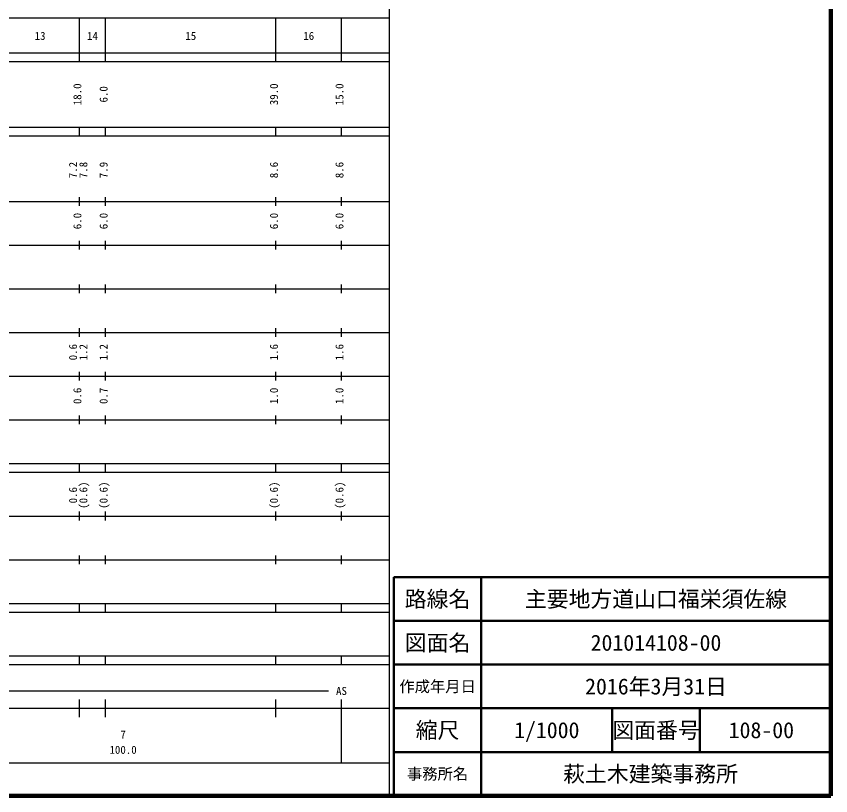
# Model space of a CAD drawing. Units: millimetres on the paper, enlarged 1000 times. Extents: x 40000 to 680000, y 20000 to 380000.
# Drawn here: x 493553 to 680000, y 20000 to 198357 of the extents above; entities that cross this region are included whole.
import ezdxf
from ezdxf.enums import TextEntityAlignment as Align

# ---------------------------------------------------------------- set-up
doc = ezdxf.new("R2010")
doc.units = ezdxf.units.MM
doc.header["$LTSCALE"] = 1000
for name, color, linetype, lineweight in [('M-TTL', 2, 'Continuous', 140), ('M-TTL-BAND', 7, 'Continuous', 25), ('M-TTL-FRAM', 2, 'Continuous', 50), ('M-TTL-LINE', 7, 'Continuous', 50)]:
    doc.layers.add(name, color=color, linetype=linetype, lineweight=lineweight)
doc.layers.add('M-TTL-TXT', color=7, linetype='Continuous')
doc.styles.add('ＭＳ ゴシック', font='')
doc.styles.get('ＭＳ ゴシック').set_extended_font_data('MS Gothic')

msp = doc.modelspace()

# ---------------------------------------------------------------- linework, layer by layer
at = {"layer": 'M-TTL'}
for p, q in [((680000, 20000), (680000, 380000)), ((40000, 20000), (680000, 20000))]:
    msp.add_line(p, q, dxfattribs=at)
at = {"layer": 'M-TTL-BAND'}
for p, q in [((579000, 20000), (579000, 370000)), ((68000, 198000), (579000, 198000)), ((508000, 188000), (508000, 198000)), ((514000, 188000), (514000, 198000)), ((553000, 188000), (553000, 198000)), ((568000, 188000), (568000, 198000)), ((40000, 190000), (579000, 190000)), ((40000, 188000), (579000, 188000)), ((40000, 173000), (579000, 173000)), ((508000, 171000), (508000, 173000)), ((514000, 171000), (514000, 173000)), ((553000, 171000), (553000, 173000)), ((568000, 171000), (568000, 173000)), ((40000, 171000), (579000, 171000)), ((508000, 155000), (508000, 157000)), ((514000, 155000), (514000, 157000)), ((553000, 155000), (553000, 157000)), ((568000, 155000), (568000, 157000)), ((40000, 156000), (579000, 156000)), ((46000, 146000), (579000, 146000)), ((508000, 145000), (508000, 147000)), ((514000, 145000), (514000, 147000)), ((553000, 145000), (553000, 147000)), ((568000, 145000), (568000, 147000)), ((508000, 135000), (508000, 137000)), ((514000, 135000), (514000, 137000)), ((553000, 135000), (553000, 137000)), ((568000, 135000), (568000, 137000)), ((52000, 136000), (579000, 136000)), ((508000, 125000), (508000, 127000)), ((514000, 125000), (514000, 127000)), ((553000, 125000), (553000, 127000)), ((568000, 125000), (568000, 127000)), ((46000, 126000), (579000, 126000)), ((52000, 116000), (579000, 116000)), ((508000, 115000), (508000, 117000)), ((514000, 115000), (514000, 117000)), ((553000, 115000), (553000, 117000)), ((568000, 115000), (568000, 117000)), ((508000, 105000), (508000, 107000)), ((514000, 105000), (514000, 107000)), ((553000, 105000), (553000, 107000)), ((568000, 105000), (568000, 107000)), ((46000, 106000), (579000, 106000)), ((40000, 96000), (579000, 96000)), ((508000, 94000), (508000, 96000)), ((514000, 94000), (514000, 96000)), ((553000, 94000), (553000, 96000)), ((568000, 94000), (568000, 96000)), ((40000, 94000), (579000, 94000)), ((49000, 84000), (579000, 84000)), ((508000, 83000), (508000, 85000)), ((514000, 83000), (514000, 85000)), ((553000, 83000), (553000, 85000)), ((568000, 83000), (568000, 85000)), ((508000, 73000), (508000, 75000)), ((514000, 73000), (514000, 75000)), ((553000, 73000), (553000, 75000)), ((568000, 73000), (568000, 75000)), ((40000, 74000), (579000, 74000)), ((40000, 64000), (579000, 64000)), ((508000, 62000), (508000, 64000)), ((514000, 62000), (514000, 64000)), ((553000, 62000), (553000, 64000)), ((568000, 62000), (568000, 64000)), ((40000, 62000), (579000, 62000)), ((40000, 52000), (579000, 52000)), ((508000, 50000), (508000, 52000)), ((514000, 50000), (514000, 52000)), ((553000, 50000), (553000, 52000)), ((568000, 50000), (568000, 52000)), ((40000, 50000), (579000, 50000)), ((71000, 44000), (565000, 44000)), ((508000, 38000), (508000, 42000)), ((514000, 38000), (514000, 42000)), ((553000, 38000), (553000, 42000)), ((568000, 27500), (568000, 42000)), ((40000, 40000), (579000, 40000)), ((68000, 27500), (579000, 27500))]:
    msp.add_line(p, q, dxfattribs=at)
at = {"layer": 'M-TTL-FRAM'}
for p, q in [((680000, 70000), (580000, 70000)), ((580000, 70000), (580000, 20000))]:
    msp.add_line(p, q, dxfattribs=at)
at = {"layer": 'M-TTL-LINE'}
for p, q in [((600000, 70000), (600000, 20000)), ((680000, 60000), (580000, 60000)), ((680000, 50000), (580000, 50000)), ((680000, 40000), (580000, 40000)), ((630000, 40000), (630000, 30000)), ((650000, 40000), (650000, 30000)), ((680000, 30000), (580000, 30000))]:
    msp.add_line(p, q, dxfattribs=at)

# ---------------------------------------------------------------- texts
at = {"layer": 'M-TTL-BAND', "style": 'ＭＳ ゴシック'}
for s, p in [('13', (499000, 192405)), ('14', (511000, 192405)), ('15', (533500, 192405)), ('16', (560500, 192405)), ('AS', (568000, 42500)), ('7', (518000, 32523)), ('100.0', (518000, 29033))]:
    msp.add_text(s, height=1833, dxfattribs=at).set_placement(p, align=Align.BOTTOM_CENTER)
for s, p in [('18.0', (509000, 180500)), ('39.0', (554000, 180500)), ('15.0', (569000, 180500)), ('6.0', (515000, 180500)), ('7.2', (508000, 163174)), ('7.8', (510370, 163174)), ('7.9', (515000, 163174)), ('8.6', (554000, 163174)), ('8.6', (569000, 163174)), ('6.0', (509000, 151500)), ('6.0', (515000, 151500)), ('6.0', (554000, 151500)), ('6.0', (569000, 151500)), ('0.6', (508000, 121500)), ('1.2', (510370, 121500)), ('1.2', (515000, 121500)), ('1.6', (554000, 121500)), ('1.6', (569000, 121500)), ('0.6', (509000, 111500)), ('0.7', (515000, 111500)), ('1.0', (554000, 111500)), ('1.0', (569000, 111500)), ('(0.6)', (510370, 88764)), ('(0.6)', (515000, 88764)), ('(0.6)', (554000, 88764)), ('(0.6)', (569000, 88764)), ('0.6', (508000, 88764))]:
    msp.add_text(s, height=1833, rotation=90, dxfattribs=at).set_placement(p, align=Align.BOTTOM_CENTER)
at = {"layer": 'M-TTL-TXT', "style": 'ＭＳ ゴシック'}
for s, height, p in [('路線名', 3666, (590000, 65000)), ('路線名', 3666, (590000, 65000)), ('主要地方道山口福栄須佐線', 3666, (640000, 65000)), ('図面名', 3666, (590000, 55000)), ('図面名', 3666, (590000, 55000)), ('201014108-00', 3666, (640000, 55000)), ('作成年月日', 2566, (590000, 45000)), ('作成年月日', 2566, (590000, 45000)), ('2016年3月31日', 3666, (640000, 45000)), ('縮尺', 3666, (590000, 35000)), ('縮尺', 3666, (590000, 35000)), ('図面番号', 3666, (640000, 35000)), ('図面番号', 3666, (640000, 35000)), ('1/1000', 3666, (615000, 35000)), ('108-00', 3666, (664125, 35000)), ('事務所名', 2566, (590000, 25000)), ('事務所名', 2566, (590000, 25000)), ('萩土木建築事務所 ', 3666, (640000, 25000))]:
    msp.add_text(s, height=height, dxfattribs=at).set_placement(p, align=Align.MIDDLE_CENTER)

doc.saveas('drawing.dxf')
